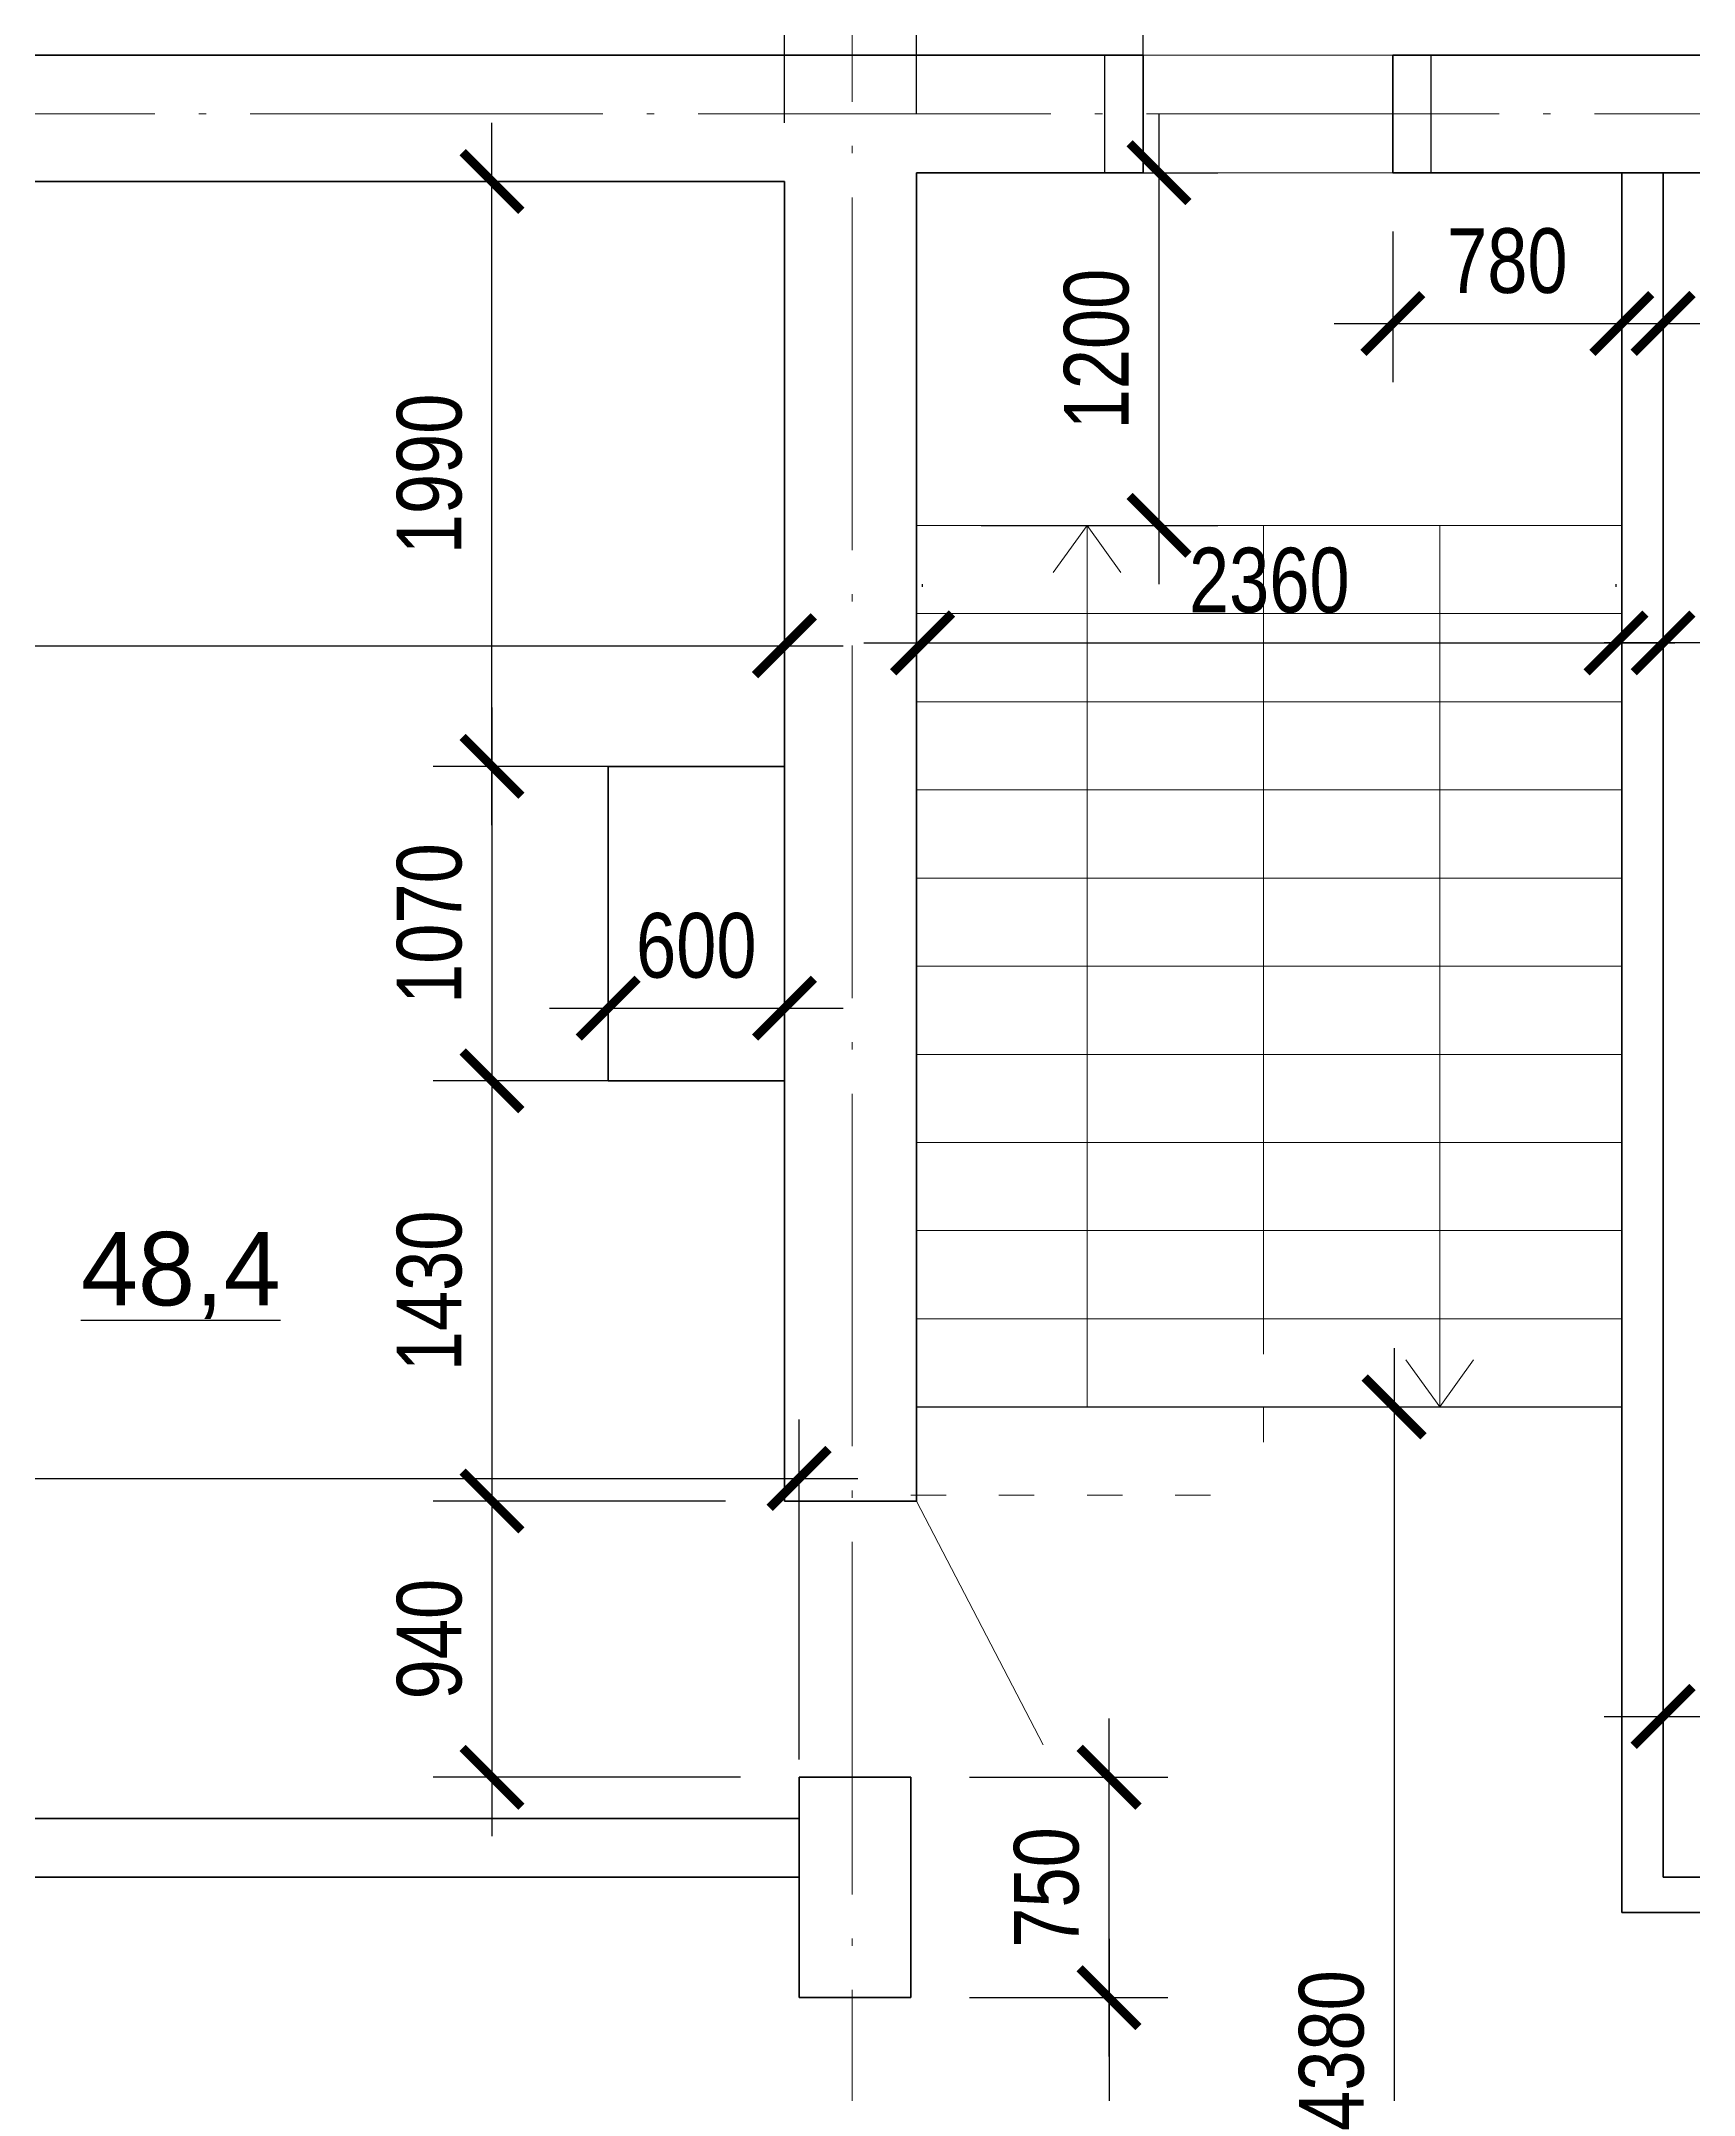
# Model space of a CAD drawing. Extents: x 4838367 to 4880367, y 1370221 to 1442915.
# Drawn here: x 4855135 to 4860760, y 1386312 to 1393301 of the extents above; entities that cross this region are included whole.
import ezdxf

# ---------------------------------------------------------------- set-up
doc = ezdxf.new("R2010")
doc.units = 0
doc.header["$MEASUREMENT"] = 0
doc.linetypes.add('ACAD_ISO03W100', pattern=[30, 12, -18])
doc.linetypes.add('ACAD_ISO04W100', pattern=[30.5, 24, -3, 0.5, -3])
doc.layers.get('0').update_dxf_attribs({"linetype": 'CONTINUOUS'})
doc.layers.get('DEFPOINTS').update_dxf_attribs({"linetype": 'CONTINUOUS'})
for name, color, linetype in [('АР2-0_121-03_ТЕКСТ', 121, 'CONTINUOUS'), ('ОСИ', 30, 'ACAD_ISO04W100'), ('площ', 1, 'CONTINUOUS')]:
    doc.layers.add(name, color=color, linetype=linetype)
for name, color, linetype, lineweight in [('двери', 180, 'CONTINUOUS', 18), ('каркас', 10, 'CONTINUOUS', 25), ('ЛЕСТНИ', 150, 'CONTINUOUS', 18), ('окна', 120, 'CONTINUOUS', 15), ('перегородки', 43, 'CONTINUOUS', 40), ('размеры внутрен', 133, 'CONTINUOUS', 25), ('стены', 7, 'CONTINUOUS', 60), ('текст13', 131, 'CONTINUOUS', 13)]:
    doc.layers.add(name, color=color, linetype=linetype, lineweight=lineweight)
doc.styles.add('AR-125', font='arial.ttf', dxfattribs={"height": 125})
doc.styles.add('AR220M100', font='arial.ttf', dxfattribs={"width": 0.8, "height": 220})
doc.dimstyles.new('100', dxfattribs={"dimtxt": 1, "dimasz": 200, "dimexe": 200, "dimexo": 200, "dimgap": 100, "dimtad": 1, "dimdec": 0, "dimrnd": 1, "dimzin": 13, "dimdsep": 46, "dimtxsty": 'AR220M100', "dimblk1": 'ARCHTICK', "dimblk2": 'ARCHTICK', "dimsah": 1, "dimcen": 100, "dimdle": 200, "dimclrd": 256, "dimclre": 256, "dimclrt": 256, "dimadec": 0, "dimazin": 0, "dimtfac": 1, "dimtdec": 0, "dimtofl": 0, "dimtmove": 1, "dimatfit": 3, "dimldrblk": 'ARCHTICK', "dimfxl": 200, "dimtolj": 1, "dimtzin": 13, "dimlwd": -1, "dimlwe": -1, "dimarcsym": 0})

# ---------------------------------------------------------------- blocks, each defined once
blk = doc.blocks.new('_ARCHTICK')
at = {"color": 0, "linetype": 'ByBlock', "const_width": 0.15}
blk.add_lwpolyline([(-0.5, -0.5), (0.5, 0.5)], dxfattribs=at)
blk = doc.blocks.new('*D84')
at = {"layer": 'DEFPOINTS', "color": 0, "transparency": 16777216}
for p in [(4849595, 1392052.9), (4857665.2, 1392052.9), (4857665.2, 1391243.5)]:
    blk.add_point(p, dxfattribs=at)
at = {"layer": 'размеры внутрен', "transparency": 16777216}
for p, q in [((4849595, 1391852.9), (4849595, 1391043.5)), ((4857665.2, 1391852.9), (4857665.2, 1391043.5)), ((4849395, 1391243.5), (4857865.2, 1391243.5))]:
    blk.add_line(p, q, dxfattribs=at)
at = {"layer": 'размеры внутрен', "transparency": 16777216, "xscale": 200, "yscale": 200, "zscale": 200, "rotation": 180}
blk.add_blockref('_ARCHTICK', (4849595, 1391243.5), dxfattribs=at)
at = {"layer": 'размеры внутрен', "transparency": 16777216, "xscale": 200, "yscale": 200, "zscale": 200}
blk.add_blockref('_ARCHTICK', (4857665.2, 1391243.5), dxfattribs=at)
at = {"layer": 'размеры внутрен', "transparency": 16777216, "insert": (4853630.1, 1391455.8), "char_height": 220, "attachment_point": 5, "style": 'AR220M100'}
blk.add_mtext('\\A1;8100', dxfattribs=at)
blk = doc.blocks.new('*D95')
at = {"layer": 'DEFPOINTS', "color": 0, "transparency": 16777216}
for p in [(4859735.6, 1393987.1), (4858885.6, 1393252.9), (4859735.6, 1393252.9)]:
    blk.add_point(p, dxfattribs=at)
at = {"layer": 'текст13', "transparency": 16777216}
for p, q in [((4858885.6, 1393452.9), (4858885.6, 1394187.1)), ((4859735.6, 1393452.9), (4859735.6, 1394187.1)), ((4858685.6, 1393987.1), (4859935.6, 1393987.1))]:
    blk.add_line(p, q, dxfattribs=at)
at = {"layer": 'текст13', "transparency": 16777216, "xscale": 200, "yscale": 200, "zscale": 200, "rotation": 180}
blk.add_blockref('_ARCHTICK', (4858885.6, 1393987.1), dxfattribs=at)
at = {"layer": 'текст13', "transparency": 16777216, "xscale": 200, "yscale": 200, "zscale": 200}
blk.add_blockref('_ARCHTICK', (4859735.6, 1393987.1), dxfattribs=at)
at = {"layer": 'текст13', "transparency": 16777216, "insert": (4859310.6, 1394199.5), "char_height": 220, "attachment_point": 5, "style": 'AR220M100'}
blk.add_mtext('\\A1;850', dxfattribs=at)
blk = doc.blocks.new('*D101')
at = {"layer": 'DEFPOINTS', "color": 0, "transparency": 16777216}
for p in [(4858135.2, 1391243.5), (4860495.2, 1391252.9), (4860495.2, 1391243.5)]:
    blk.add_point(p, dxfattribs=at)
at = {"layer": 'размеры внутрен', "transparency": 16777216}
for p, q in [((4858135.2, 1391443.5), (4858135.2, 1391452.9)), ((4860495.2, 1391443.5), (4860495.2, 1391452.9)), ((4857935.2, 1391252.9), (4860695.2, 1391252.9))]:
    blk.add_line(p, q, dxfattribs=at)
at = {"layer": 'размеры внутрен', "transparency": 16777216, "xscale": 200, "yscale": 200, "zscale": 200, "rotation": 180}
blk.add_blockref('_ARCHTICK', (4858135.2, 1391252.9), dxfattribs=at)
at = {"layer": 'размеры внутрен', "transparency": 16777216, "xscale": 200, "yscale": 200, "zscale": 200}
blk.add_blockref('_ARCHTICK', (4860495.2, 1391252.9), dxfattribs=at)
at = {"layer": 'размеры внутрен', "transparency": 16777216, "insert": (4859315.2, 1391465.3), "char_height": 220, "attachment_point": 5, "style": 'AR220M100'}
blk.add_mtext('\\A1;2360', dxfattribs=at)
blk = doc.blocks.new('*D112')
at = {"layer": 'DEFPOINTS', "color": 0, "transparency": 16777216}
for p in [(4860655.2, 1391252.9), (4860655.2, 1391252.9), (4863335.2, 1391252.9)]:
    blk.add_point(p, dxfattribs=at)
at = {"layer": 'АР2-0_121-03_ТЕКСТ', "transparency": 16777216}
for p, q in [((4863335.2, 1391452.9), (4863335.2, 1391452.9)), ((4863535.2, 1391252.9), (4860455.2, 1391252.9)), ((4860655.2, 1391052.9), (4860655.2, 1391052.9))]:
    blk.add_line(p, q, dxfattribs=at)
at = {"layer": 'АР2-0_121-03_ТЕКСТ', "transparency": 16777216, "xscale": 200, "yscale": 200, "zscale": 200, "rotation": 180}
blk.add_blockref('_ARCHTICK', (4860655.2, 1391252.9), dxfattribs=at)
at = {"layer": 'АР2-0_121-03_ТЕКСТ', "transparency": 16777216, "xscale": 200, "yscale": 200, "zscale": 200}
blk.add_blockref('_ARCHTICK', (4863335.2, 1391252.9), dxfattribs=at)
at = {"layer": 'АР2-0_121-03_ТЕКСТ', "transparency": 16777216, "insert": (4861995.2, 1391465.2), "char_height": 220, "attachment_point": 5, "style": 'AR220M100'}
blk.add_mtext('\\A1;2680', dxfattribs=at)
blk = doc.blocks.new('*D113')
at = {"layer": 'DEFPOINTS', "color": 0, "transparency": 16777216}
for p in [(4861325.2, 1387599.8), (4860655.2, 1387052.9), (4861325.2, 1387052.9)]:
    blk.add_point(p, dxfattribs=at)
at = {"layer": 'АР2-0_121-03_ТЕКСТ', "transparency": 16777216}
for p, q in [((4860655.2, 1387252.9), (4860655.2, 1387799.8)), ((4861325.2, 1387252.9), (4861325.2, 1387799.8)), ((4860455.2, 1387599.8), (4861525.2, 1387599.8))]:
    blk.add_line(p, q, dxfattribs=at)
at = {"layer": 'АР2-0_121-03_ТЕКСТ', "transparency": 16777216, "xscale": 200, "yscale": 200, "zscale": 200, "rotation": 180}
blk.add_blockref('_ARCHTICK', (4860655.2, 1387599.8), dxfattribs=at)
at = {"layer": 'АР2-0_121-03_ТЕКСТ', "transparency": 16777216, "xscale": 200, "yscale": 200, "zscale": 200}
blk.add_blockref('_ARCHTICK', (4861325.2, 1387599.8), dxfattribs=at)
at = {"layer": 'АР2-0_121-03_ТЕКСТ', "transparency": 16777216, "insert": (4860990.2, 1387812.2), "char_height": 220, "attachment_point": 5, "style": 'AR220M100'}
blk.add_mtext('\\A1;670', dxfattribs=at)
blk = doc.blocks.new('*D121')
at = {"layer": 'DEFPOINTS', "color": 0, "transparency": 16777216}
for p in [(4858095.2, 1386642.9), (4858115.2, 1385172.9), (4858770, 1385172.9)]:
    blk.add_point(p, dxfattribs=at)
at = {"layer": 'АР2-0_121-03_ТЕКСТ', "transparency": 16777216}
for p, q in [((4858770, 1386842.9), (4858770, 1384972.9)), ((4858295.2, 1386642.9), (4858970, 1386642.9)), ((4858315.2, 1385172.9), (4858970, 1385172.9))]:
    blk.add_line(p, q, dxfattribs=at)
at = {"layer": 'АР2-0_121-03_ТЕКСТ', "transparency": 16777216, "xscale": 200, "yscale": 200, "zscale": 200}
for p, rotation in [((4858770, 1386642.9), 90), ((4858770, 1385172.9), 270)]:
    blk.add_blockref('_ARCHTICK', p, dxfattribs=dict(at, rotation=rotation))
at = {"layer": 'АР2-0_121-03_ТЕКСТ', "transparency": 16777216, "insert": (4858557.7, 1385907.9), "char_height": 220, "attachment_point": 5, "rotation": 90, "style": 'AR220M100'}
blk.add_mtext('\\A1;1470', dxfattribs=at)
blk = doc.blocks.new('*D167')
at = {"layer": 'DEFPOINTS', "color": 0, "transparency": 16777216}
for p in [(4857665.2, 1393987.1), (4854065.2, 1392822.9), (4857665.2, 1392822.9)]:
    blk.add_point(p, dxfattribs=at)
at = {"layer": 'АР2-0_121-03_ТЕКСТ', "transparency": 16777216}
for p, q in [((4854065.2, 1393022.9), (4854065.2, 1394187.1)), ((4857665.2, 1393022.9), (4857665.2, 1394187.1)), ((4853865.2, 1393987.1), (4857865.2, 1393987.1))]:
    blk.add_line(p, q, dxfattribs=at)
at = {"layer": 'АР2-0_121-03_ТЕКСТ', "transparency": 16777216, "xscale": 200, "yscale": 200, "zscale": 200, "rotation": 180}
blk.add_blockref('_ARCHTICK', (4854065.2, 1393987.1), dxfattribs=at)
at = {"layer": 'АР2-0_121-03_ТЕКСТ', "transparency": 16777216, "xscale": 200, "yscale": 200, "zscale": 200}
blk.add_blockref('_ARCHTICK', (4857665.2, 1393987.1), dxfattribs=at)
at = {"layer": 'АР2-0_121-03_ТЕКСТ', "transparency": 16777216, "insert": (4855865.2, 1394199.5), "char_height": 220, "attachment_point": 5, "style": 'AR220M100'}
blk.add_mtext('\\A1;3600', dxfattribs=at)
blk = doc.blocks.new('*D168')
at = {"layer": 'DEFPOINTS', "color": 0, "transparency": 16777216}
for p in [(4856670, 1392822.9), (4857665.2, 1392822.9), (4857665.2, 1390832.9)]:
    blk.add_point(p, dxfattribs=at)
at = {"layer": 'АР2-0_121-03_ТЕКСТ', "transparency": 16777216}
for p, q in [((4856670, 1390632.9), (4856670, 1393022.9)), ((4857465.2, 1392822.9), (4856470, 1392822.9)), ((4857465.2, 1390832.9), (4856470, 1390832.9))]:
    blk.add_line(p, q, dxfattribs=at)
at = {"layer": 'АР2-0_121-03_ТЕКСТ', "transparency": 16777216, "xscale": 200, "yscale": 200, "zscale": 200}
for p, rotation in [((4856670, 1392822.9), 90), ((4856670, 1390832.9), 270)]:
    blk.add_blockref('_ARCHTICK', p, dxfattribs=dict(at, rotation=rotation))
at = {"layer": 'АР2-0_121-03_ТЕКСТ', "transparency": 16777216, "insert": (4856457.7, 1391827.9), "char_height": 220, "attachment_point": 5, "rotation": 90, "style": 'AR220M100'}
blk.add_mtext('\\A1;1990', dxfattribs=at)
blk = doc.blocks.new('*D169')
at = {"layer": 'DEFPOINTS', "color": 0, "transparency": 16777216}
for p in [(4857065.2, 1390832.9), (4856670, 1389762.9), (4857065.2, 1389762.9)]:
    blk.add_point(p, dxfattribs=at)
at = {"layer": 'АР2-0_121-03_ТЕКСТ', "transparency": 16777216}
for p, q in [((4856670, 1391032.9), (4856670, 1389562.9)), ((4856865.2, 1390832.9), (4856470, 1390832.9)), ((4856865.2, 1389762.9), (4856470, 1389762.9))]:
    blk.add_line(p, q, dxfattribs=at)
at = {"layer": 'АР2-0_121-03_ТЕКСТ', "transparency": 16777216, "xscale": 200, "yscale": 200, "zscale": 200}
for p, rotation in [((4856670, 1390832.9), 90), ((4856670, 1389762.9), 270)]:
    blk.add_blockref('_ARCHTICK', p, dxfattribs=dict(at, rotation=rotation))
at = {"layer": 'АР2-0_121-03_ТЕКСТ', "transparency": 16777216, "insert": (4856457.7, 1390297.9), "char_height": 220, "attachment_point": 5, "rotation": 90, "style": 'AR220M100'}
blk.add_mtext('\\A1;1070', dxfattribs=at)
blk = doc.blocks.new('*D170')
at = {"layer": 'DEFPOINTS', "color": 0, "transparency": 16777216}
for p in [(4857665.2, 1390010), (4857065.2, 1389762.9), (4857665.2, 1389762.9)]:
    blk.add_point(p, dxfattribs=at)
at = {"layer": 'АР2-0_121-03_ТЕКСТ', "transparency": 16777216}
for p, q in [((4857065.2, 1389962.9), (4857065.2, 1390210)), ((4857665.2, 1389962.9), (4857665.2, 1390210)), ((4856865.2, 1390010), (4857865.2, 1390010))]:
    blk.add_line(p, q, dxfattribs=at)
at = {"layer": 'АР2-0_121-03_ТЕКСТ', "transparency": 16777216, "xscale": 200, "yscale": 200, "zscale": 200, "rotation": 180}
blk.add_blockref('_ARCHTICK', (4857065.2, 1390010), dxfattribs=at)
at = {"layer": 'АР2-0_121-03_ТЕКСТ', "transparency": 16777216, "xscale": 200, "yscale": 200, "zscale": 200}
blk.add_blockref('_ARCHTICK', (4857665.2, 1390010), dxfattribs=at)
at = {"layer": 'АР2-0_121-03_ТЕКСТ', "transparency": 16777216, "insert": (4857365.2, 1390222.3), "char_height": 220, "attachment_point": 5, "style": 'AR220M100'}
blk.add_mtext('\\A1;600', dxfattribs=at)
blk = doc.blocks.new('*D171')
at = {"layer": 'DEFPOINTS', "color": 0, "transparency": 16777216}
for p in [(4857665.2, 1389762.9), (4856670, 1388332.9), (4857665.2, 1388332.9)]:
    blk.add_point(p, dxfattribs=at)
at = {"layer": 'АР2-0_121-03_ТЕКСТ', "transparency": 16777216}
for p, q in [((4856670, 1389962.9), (4856670, 1388132.9)), ((4857465.2, 1389762.9), (4856470, 1389762.9)), ((4857465.2, 1388332.9), (4856470, 1388332.9))]:
    blk.add_line(p, q, dxfattribs=at)
at = {"layer": 'АР2-0_121-03_ТЕКСТ', "transparency": 16777216, "xscale": 200, "yscale": 200, "zscale": 200}
for p, rotation in [((4856670, 1389762.9), 90), ((4856670, 1388332.9), 270)]:
    blk.add_blockref('_ARCHTICK', p, dxfattribs=dict(at, rotation=rotation))
at = {"layer": 'АР2-0_121-03_ТЕКСТ', "transparency": 16777216, "insert": (4856457.6, 1389047.9), "char_height": 220, "attachment_point": 5, "rotation": 90, "style": 'AR220M100'}
blk.add_mtext('\\A1;1430', dxfattribs=at)
blk = doc.blocks.new('*D172')
at = {"layer": 'DEFPOINTS', "color": 0, "transparency": 16777216}
for p in [(4858095.2, 1387392.9), (4858770, 1387392.9), (4858095.2, 1386642.9)]:
    blk.add_point(p, dxfattribs=at)
at = {"layer": 'АР2-0_121-03_ТЕКСТ', "transparency": 16777216}
for p, q in [((4858770, 1386442.9), (4858770, 1387592.9)), ((4858295.2, 1387392.9), (4858970, 1387392.9)), ((4858295.2, 1386642.9), (4858970, 1386642.9))]:
    blk.add_line(p, q, dxfattribs=at)
at = {"layer": 'АР2-0_121-03_ТЕКСТ', "transparency": 16777216, "xscale": 200, "yscale": 200, "zscale": 200}
for p, rotation in [((4858770, 1387392.9), 90), ((4858770, 1386642.9), 270)]:
    blk.add_blockref('_ARCHTICK', p, dxfattribs=dict(at, rotation=rotation))
at = {"layer": 'АР2-0_121-03_ТЕКСТ', "transparency": 16777216, "insert": (4858557.7, 1387017.9), "char_height": 220, "attachment_point": 5, "rotation": 90, "style": 'AR220M100'}
blk.add_mtext('\\A1;750', dxfattribs=at)
blk = doc.blocks.new('*D173')
at = {"layer": 'DEFPOINTS', "color": 0, "transparency": 16777216}
for p in [(4857665.2, 1388332.9), (4856670, 1387392.9), (4857715.2, 1387392.9)]:
    blk.add_point(p, dxfattribs=at)
at = {"layer": 'АР2-0_121-03_ТЕКСТ', "transparency": 16777216}
for p, q in [((4856670, 1388532.9), (4856670, 1387192.9)), ((4857465.2, 1388332.9), (4856470, 1388332.9)), ((4857515.2, 1387392.9), (4856470, 1387392.9))]:
    blk.add_line(p, q, dxfattribs=at)
at = {"layer": 'АР2-0_121-03_ТЕКСТ', "transparency": 16777216, "xscale": 200, "yscale": 200, "zscale": 200}
for p, rotation in [((4856670, 1388332.9), 90), ((4856670, 1387392.9), 270)]:
    blk.add_blockref('_ARCHTICK', p, dxfattribs=dict(at, rotation=rotation))
at = {"layer": 'АР2-0_121-03_ТЕКСТ', "transparency": 16777216, "insert": (4856457.7, 1387862.9), "char_height": 220, "attachment_point": 5, "rotation": 90, "style": 'AR220M100'}
blk.add_mtext('\\A1;940', dxfattribs=at)
blk = doc.blocks.new('*D175')
at = {"layer": 'DEFPOINTS', "color": 0, "transparency": 16777216}
for p in [(4858885.6, 1393987.1), (4858115.2, 1392852.9), (4858885.6, 1392852.9)]:
    blk.add_point(p, dxfattribs=at)
at = {"layer": 'АР2-0_121-03_ТЕКСТ', "transparency": 16777216}
for p, q in [((4858115.2, 1393052.9), (4858115.2, 1394187.1)), ((4858885.6, 1393052.9), (4858885.6, 1394187.1)), ((4857915.2, 1393987.1), (4859085.6, 1393987.1))]:
    blk.add_line(p, q, dxfattribs=at)
at = {"layer": 'АР2-0_121-03_ТЕКСТ', "transparency": 16777216, "xscale": 200, "yscale": 200, "zscale": 200, "rotation": 180}
blk.add_blockref('_ARCHTICK', (4858115.2, 1393987.1), dxfattribs=at)
at = {"layer": 'АР2-0_121-03_ТЕКСТ', "transparency": 16777216, "xscale": 200, "yscale": 200, "zscale": 200}
blk.add_blockref('_ARCHTICK', (4858885.6, 1393987.1), dxfattribs=at)
at = {"layer": 'АР2-0_121-03_ТЕКСТ', "transparency": 16777216, "insert": (4858500.4, 1394199.5), "char_height": 220, "attachment_point": 5, "style": 'AR220M100'}
blk.add_mtext('\\A1;770', dxfattribs=at)
blk = doc.blocks.new('*D183')
at = {"layer": 'DEFPOINTS', "color": 0, "transparency": 16777216}
for p in [(4859735.6, 1392852.9), (4860515.2, 1392852.9), (4860515.2, 1392340)]:
    blk.add_point(p, dxfattribs=at)
at = {"layer": 'АР2-0_121-03_ТЕКСТ', "transparency": 16777216}
for p, q in [((4859735.6, 1392652.9), (4859735.6, 1392140)), ((4860515.2, 1392652.9), (4860515.2, 1392140)), ((4859535.6, 1392340), (4860715.2, 1392340))]:
    blk.add_line(p, q, dxfattribs=at)
at = {"layer": 'АР2-0_121-03_ТЕКСТ', "transparency": 16777216, "xscale": 200, "yscale": 200, "zscale": 200, "rotation": 180}
blk.add_blockref('_ARCHTICK', (4859735.6, 1392340), dxfattribs=at)
at = {"layer": 'АР2-0_121-03_ТЕКСТ', "transparency": 16777216, "xscale": 200, "yscale": 200, "zscale": 200}
blk.add_blockref('_ARCHTICK', (4860515.2, 1392340), dxfattribs=at)
at = {"layer": 'АР2-0_121-03_ТЕКСТ', "transparency": 16777216, "insert": (4860125.4, 1392552.3), "char_height": 220, "attachment_point": 5, "style": 'AR220M100'}
blk.add_mtext('\\A1;780', dxfattribs=at)
blk = doc.blocks.new('*D184')
at = {"layer": 'DEFPOINTS', "color": 0, "transparency": 16777216}
for p in [(4860655.2, 1392852.9), (4861005.4, 1392852.9), (4861005.4, 1392340)]:
    blk.add_point(p, dxfattribs=at)
at = {"layer": 'АР2-0_121-03_ТЕКСТ', "transparency": 16777216}
for p, q in [((4860655.2, 1392652.9), (4860655.2, 1392140)), ((4861005.4, 1392652.9), (4861005.4, 1392140)), ((4860455.2, 1392340), (4861205.4, 1392340))]:
    blk.add_line(p, q, dxfattribs=at)
at = {"layer": 'АР2-0_121-03_ТЕКСТ', "transparency": 16777216, "xscale": 200, "yscale": 200, "zscale": 200, "rotation": 180}
blk.add_blockref('_ARCHTICK', (4860655.2, 1392340), dxfattribs=at)
at = {"layer": 'АР2-0_121-03_ТЕКСТ', "transparency": 16777216, "xscale": 200, "yscale": 200, "zscale": 200}
blk.add_blockref('_ARCHTICK', (4861005.4, 1392340), dxfattribs=at)
at = {"layer": 'АР2-0_121-03_ТЕКСТ', "transparency": 16777216, "insert": (4861300, 1392552.4), "char_height": 220, "attachment_point": 5, "style": 'AR220M100'}
blk.add_mtext('\\A1;350', dxfattribs=at)
blk = doc.blocks.new('*D186')
at = {"layer": 'DEFPOINTS', "color": 0, "transparency": 16777216}
for p in [(4859315.2, 1388652.9), (4859315.2, 1384272.9), (4859740, 1384272.9)]:
    blk.add_point(p, dxfattribs=at)
at = {"layer": 'АР2-0_121-03_ТЕКСТ', "transparency": 16777216}
for p, q in [((4859740, 1388852.9), (4859740, 1384072.9)), ((4859515.2, 1388652.9), (4859940, 1388652.9)), ((4859515.2, 1384272.9), (4859940, 1384272.9))]:
    blk.add_line(p, q, dxfattribs=at)
at = {"layer": 'АР2-0_121-03_ТЕКСТ', "transparency": 16777216, "xscale": 200, "yscale": 200, "zscale": 200}
for p, rotation in [((4859740, 1388652.9), 90), ((4859740, 1384272.9), 270)]:
    blk.add_blockref('_ARCHTICK', p, dxfattribs=dict(at, rotation=rotation))
at = {"layer": 'АР2-0_121-03_ТЕКСТ', "transparency": 16777216, "insert": (4859527.6, 1386462.9), "char_height": 220, "attachment_point": 5, "rotation": 90, "style": 'AR220M100'}
blk.add_mtext('\\A1;4380', dxfattribs=at)
blk = doc.blocks.new('*D192')
at = {"layer": 'DEFPOINTS', "color": 0, "transparency": 16777216}
for p in [(4857715.2, 1388409.8), (4850995.2, 1387452.9), (4857715.2, 1387252.9)]:
    blk.add_point(p, dxfattribs=at)
at = {"layer": 'АР2-0_121-03_ТЕКСТ', "transparency": 16777216}
for p, q in [((4850995.2, 1387652.9), (4850995.2, 1388609.8)), ((4857715.2, 1387452.9), (4857715.2, 1388609.8)), ((4850795.2, 1388409.8), (4857915.2, 1388409.8))]:
    blk.add_line(p, q, dxfattribs=at)
at = {"layer": 'АР2-0_121-03_ТЕКСТ', "transparency": 16777216, "xscale": 200, "yscale": 200, "zscale": 200, "rotation": 180}
blk.add_blockref('_ARCHTICK', (4850995.2, 1388409.8), dxfattribs=at)
at = {"layer": 'АР2-0_121-03_ТЕКСТ', "transparency": 16777216, "xscale": 200, "yscale": 200, "zscale": 200}
blk.add_blockref('_ARCHTICK', (4857715.2, 1388409.8), dxfattribs=at)
at = {"layer": 'АР2-0_121-03_ТЕКСТ', "transparency": 16777216, "insert": (4854355.2, 1388622.1), "char_height": 220, "attachment_point": 5, "style": 'AR220M100'}
blk.add_mtext('\\A1;6720', dxfattribs=at)
blk = doc.blocks.new('*D194')
at = {"layer": 'DEFPOINTS', "color": 0, "transparency": 16777216}
for p in [(4858115.2, 1392852.9), (4858940, 1392852.9), (4858135.2, 1391652.9)]:
    blk.add_point(p, dxfattribs=at)
at = {"layer": 'АР2-0_121-03_ТЕКСТ', "transparency": 16777216}
for p, q in [((4858940, 1391452.9), (4858940, 1393052.9)), ((4858315.2, 1392852.9), (4859140, 1392852.9)), ((4858335.2, 1391652.9), (4859140, 1391652.9))]:
    blk.add_line(p, q, dxfattribs=at)
at = {"layer": 'АР2-0_121-03_ТЕКСТ', "transparency": 16777216, "xscale": 200, "yscale": 200, "zscale": 200}
for p, rotation in [((4858940, 1392852.9), 90), ((4858940, 1391652.9), 270)]:
    blk.add_blockref('_ARCHTICK', p, dxfattribs=dict(at, rotation=rotation))
at = {"layer": 'АР2-0_121-03_ТЕКСТ', "transparency": 16777216, "insert": (4858727.7, 1392252.9), "char_height": 220, "attachment_point": 5, "rotation": 90, "style": 'AR220M100'}
blk.add_mtext('\\A1;1200', dxfattribs=at)

msp = doc.modelspace()

# ---------------------------------------------------------------- linework, layer by layer
at = {"layer": 'двери'}
msp.add_line((4858115.2, 1388332.9), (4858545.2, 1387503.4), dxfattribs=at)
at = {"layer": 'каркас', "lineweight": 30}
for p, q in [((4858755.6, 1392852.9), (4858755.6, 1393252.9)), ((4859865.6, 1392852.9), (4859865.6, 1393252.9))]:
    msp.add_line(p, q, dxfattribs=at)
at = {"layer": 'ЛЕСТНИ'}
for p, q in [((4858115.2, 1391652.9), (4860515.2, 1391652.9)), ((4858695.2, 1391652.9), (4858580.2, 1391492.9)), ((4858695.2, 1391652.9), (4858810.2, 1391492.9)), ((4858695.2, 1388652.9), (4858695.2, 1391652.9)), ((4859295.2, 1391652.9), (4859295.2, 1388952.9)), ((4859895.2, 1388652.9), (4859895.2, 1391652.9)), ((4858115.2, 1391352.9), (4860515.2, 1391352.9)), ((4858115.2, 1391252.9), (4858695.2, 1391252.9)), ((4858115.2, 1391052.9), (4860515.2, 1391052.9)), ((4858115.2, 1390752.9), (4860515.2, 1390752.9)), ((4858115.2, 1390452.9), (4860515.2, 1390452.9)), ((4858115.2, 1390152.9), (4860515.2, 1390152.9)), ((4858115.2, 1389852.9), (4860515.2, 1389852.9)), ((4858115.2, 1389552.9), (4860515.2, 1389552.9)), ((4858115.2, 1389252.9), (4860515.2, 1389252.9)), ((4858115.2, 1388952.9), (4860515.2, 1388952.9)), ((4859895.2, 1388652.9), (4859780.2, 1388812.9)), ((4859895.2, 1388652.9), (4860010.2, 1388812.9))]:
    msp.add_line(p, q, dxfattribs=at)
at = {"layer": 'ЛЕСТНИ', "linetype": 'ACAD_ISO03W100', "ltscale": 10}
for p, q in [((4859295.2, 1388952.9), (4859295.2, 1388352.9)), ((4858115.2, 1388652.9), (4859295.2, 1388652.9)), ((4858095.2, 1388352.9), (4859295.2, 1388352.9))]:
    msp.add_line(p, q, dxfattribs=at)
at = {"layer": 'ЛЕСТНИ', "lineweight": 30}
msp.add_line((4858115.2, 1388652.9), (4860515.2, 1388652.9), dxfattribs=at)
at = {"layer": 'окна'}
for p, q in [((4858885.6, 1393252.9), (4859735.6, 1393252.9)), ((4858885.6, 1392852.9), (4859735.6, 1392852.9))]:
    msp.add_line(p, q, dxfattribs=at)
at = {"layer": 'ОСИ', "linetype": 'ACAD_ISO04W100', "lineweight": 9, "ltscale": 50}
for p, q in [((4857895.2, 1395819), (4857895.2, 1377941.9)), ((4875347.1, 1393052.9), (4842951.9, 1393052.9)), ((4857060.4, 1387252.9), (4842951.9, 1387252.9))]:
    msp.add_line(p, q, dxfattribs=at)
at = {"layer": 'перегородки'}
for p, q in [((4860515.2, 1392852.9), (4860515.2, 1386932.9)), ((4860655.2, 1392852.9), (4860655.2, 1387052.9)), ((4857665.2, 1390832.9), (4857065.2, 1390832.9)), ((4857065.2, 1390832.9), (4857065.2, 1389762.9)), ((4857665.2, 1389762.9), (4857065.2, 1389762.9)), ((4857715.2, 1387252.9), (4850995.2, 1387252.9)), ((4857715.2, 1387052.9), (4850995.2, 1387052.9)), ((4860655.2, 1387052.9), (4861325.2, 1387052.9)), ((4860515.2, 1386932.9), (4861325.2, 1386932.9))]:
    msp.add_line(p, q, dxfattribs=at)
at = {"layer": 'стены'}
for p, q in [((4858885.6, 1393252.9), (4854065.2, 1393252.9)), ((4858885.6, 1392852.9), (4858885.6, 1393252.9)), ((4861005.4, 1393252.9), (4859735.6, 1393252.9)), ((4859735.6, 1392852.9), (4859735.6, 1393252.9)), ((4858115.2, 1392852.9), (4858115.2, 1388332.9)), ((4858885.6, 1392852.9), (4858115.2, 1392852.9)), ((4861005.4, 1392852.9), (4859735.6, 1392852.9)), ((4857665.2, 1392822.9), (4854065.2, 1392822.9)), ((4857665.2, 1392822.9), (4857665.2, 1388332.9)), ((4857665.2, 1388332.9), (4858115.2, 1388332.9)), ((4857715.2, 1387392.9), (4857715.2, 1387082.9)), ((4857715.2, 1387392.9), (4858095.2, 1387392.9)), ((4858095.2, 1387392.9), (4858095.2, 1386642.9)), ((4857715.2, 1387082.9), (4857715.2, 1386642.9)), ((4857715.2, 1386642.9), (4858095.2, 1386642.9)), ((4857715.2, 1386642.9), (4858095.2, 1386642.9))]:
    msp.add_line(p, q, dxfattribs=at)

# ---------------------------------------------------------------- texts
at = {"layer": 'площ', "insert": (4855271, 1389248.6), "char_height": 250, "width": 2114.217, "attachment_point": 1, "style": 'AR-125'}
msp.add_mtext('{\\L48,4}', dxfattribs=at)

# ---------------------------------------------------------------- dimensions: what is measured, and where the dimension line sits
at = {"layer": 'АР2-0_121-03_ТЕКСТ'}
dim = msp.add_linear_dim(base=(4857665.2, 1393987.1), p1=(4854065.2, 1392822.9), p2=(4857665.2, 1392822.9), dimstyle='100', dxfattribs=at)
dim.commit()
dim.dimension.update_dxf_attribs({"geometry": '*D167', "text_midpoint": (4855865.2, 1394199.5)})
for base, p1, p2, picture, middle in [((4858885.6, 1393987.1), (4858115.2, 1392852.9), (4858885.6, 1392852.9), '*D175', (4858500.4, 1394199.5)), ((4860515.2, 1392340), (4859735.6, 1392852.9), (4860515.2, 1392852.9), '*D183', (4860125.4, 1392552.3)), ((4860655.2, 1391252.9), (4863335.2, 1391252.9), (4860655.2, 1391252.9), '*D112', (4861995.2, 1391465.2)), ((4857665.2, 1390010), (4857065.2, 1389762.9), (4857665.2, 1389762.9), '*D170', (4857365.2, 1390222.3)), ((4857715.2, 1388409.8), (4850995.2, 1387452.9), (4857715.2, 1387252.9), '*D192', (4854355.2, 1388622.1)), ((4861325.2, 1387599.8), (4860655.2, 1387052.9), (4861325.2, 1387052.9), '*D113', (4860990.2, 1387812.2))]:
    dim = msp.add_linear_dim(base=base, p1=p1, p2=p2, dimstyle='100', override={"dimzin": 1}, dxfattribs=at)
    dim.commit()
    dim.dimension.update_dxf_attribs({"geometry": picture, "text_midpoint": middle})
for base, p1, p2, picture, middle in [((4858940, 1392852.9), (4858135.2, 1391652.9), (4858115.2, 1392852.9), '*D194', (4858727.7, 1392252.9)), ((4856670, 1392822.9), (4857665.2, 1390832.9), (4857665.2, 1392822.9), '*D168', (4856457.7, 1391827.9)), ((4856670, 1389762.9), (4857065.2, 1390832.9), (4857065.2, 1389762.9), '*D169', (4856457.7, 1390297.9)), ((4856670, 1388332.9), (4857665.2, 1389762.9), (4857665.2, 1388332.9), '*D171', (4856457.6, 1389047.9)), ((4859740, 1384272.9), (4859315.2, 1388652.9), (4859315.2, 1384272.9), '*D186', (4859527.6, 1386462.9)), ((4856670, 1387392.9), (4857665.2, 1388332.9), (4857715.2, 1387392.9), '*D173', (4856457.7, 1387862.9)), ((4858770, 1387392.9), (4858095.2, 1386642.9), (4858095.2, 1387392.9), '*D172', (4858557.7, 1387017.9)), ((4858770, 1385172.9), (4858095.2, 1386642.9), (4858115.2, 1385172.9), '*D121', (4858557.7, 1385907.9))]:
    dim = msp.add_linear_dim(base=base, p1=p1, p2=p2, angle=90, dimstyle='100', override={"dimzin": 1}, dxfattribs=at)
    dim.commit()
    dim.dimension.update_dxf_attribs({"geometry": picture, "text_midpoint": middle})
dim = msp.add_linear_dim(base=(4861005.4, 1392340), p1=(4860655.2, 1392852.9), p2=(4861005.4, 1392852.9), dimstyle='100', override={"dimzin": 1}, dxfattribs=at)
dim.commit()
dim.dimension.update_dxf_attribs({"geometry": '*D184', "text_midpoint": (4861300, 1392340), "dimtype": 160})
at = {"layer": 'размеры внутрен'}
dim = msp.add_linear_dim(base=(4857665.2, 1391243.5), p1=(4849595, 1392052.9), p2=(4857665.2, 1392052.9), text='8100', dimstyle='100', dxfattribs=at)
dim.commit()
dim.dimension.update_dxf_attribs({"geometry": '*D84', "text_midpoint": (4853630.1, 1391455.8)})
dim = msp.add_linear_dim(base=(4860495.2, 1391252.9), p1=(4858135.2, 1391243.5), p2=(4860495.2, 1391243.5), dimstyle='100', dxfattribs=at)
dim.commit()
dim.dimension.update_dxf_attribs({"geometry": '*D101', "text_midpoint": (4859315.2, 1391465.3)})
at = {"layer": 'текст13'}
dim = msp.add_linear_dim(base=(4859735.6, 1393987.1), p1=(4858885.6, 1393252.9), p2=(4859735.6, 1393252.9), dimstyle='100', dxfattribs=at)
dim.commit()
dim.dimension.update_dxf_attribs({"geometry": '*D95', "text_midpoint": (4859310.6, 1394199.5)})

doc.saveas('drawing.dxf')
